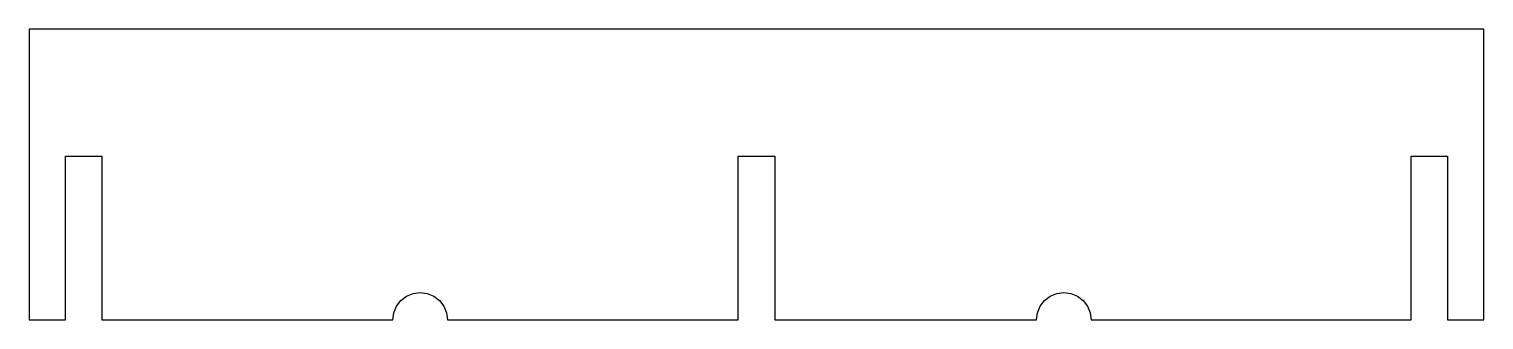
# Model space of a CAD drawing. Header units: metres. Extents: x 28 to 33, y 7.53 to 8.53.
import ezdxf

# ---------------------------------------------------------------- set-up
doc = ezdxf.new("R2010")
doc.units = ezdxf.units.M

msp = doc.modelspace()

# ---------------------------------------------------------------- linework, layer by layer
at = {"layer": 'GROUP0'}
msp.add_polyline3d([(28.25, 7.5257, 0), (29.25, 7.5257, 0), (29.2532, 7.55, 0), (29.2626, 7.5726, 0), (29.2775, 7.592, 0), (29.2969, 7.6069, 0), (29.3195, 7.6163, 0), (29.3438, 7.6195, 0), (29.368, 7.6163, 0), (29.3906, 7.6069, 0), (29.41, 7.592, 0), (29.4249, 7.5726, 0), (29.4343, 7.55, 0), (29.4375, 7.5257, 0), (30.4375, 7.5257, 0), (30.4375, 8.0882, 0), (30.5625, 8.0882, 0), (30.5625, 7.5257, 0), (31.4625, 7.5257, 0), (31.4657, 7.55, 0), (31.4751, 7.5726, 0), (31.49, 7.592, 0), (31.5094, 7.6069, 0), (31.532, 7.6163, 0), (31.5562, 7.6195, 0), (31.5805, 7.6163, 0), (31.6031, 7.6069, 0), (31.6225, 7.592, 0), (31.6374, 7.5726, 0), (31.6468, 7.55, 0), (31.65, 7.5257, 0), (32.75, 7.5257, 0), (32.75, 8.0882, 0), (32.875, 8.0882, 0), (32.875, 7.5257, 0), (33, 7.5257, 0), (33, 8.5257, 0), (28, 8.5257, 0), (28, 7.5257, 0), (28.125, 7.5257, 0), (28.125, 8.0882, 0), (28.25, 8.0882, 0), (28.25, 7.5257, 0)], dxfattribs=at)

doc.saveas('drawing.dxf')
